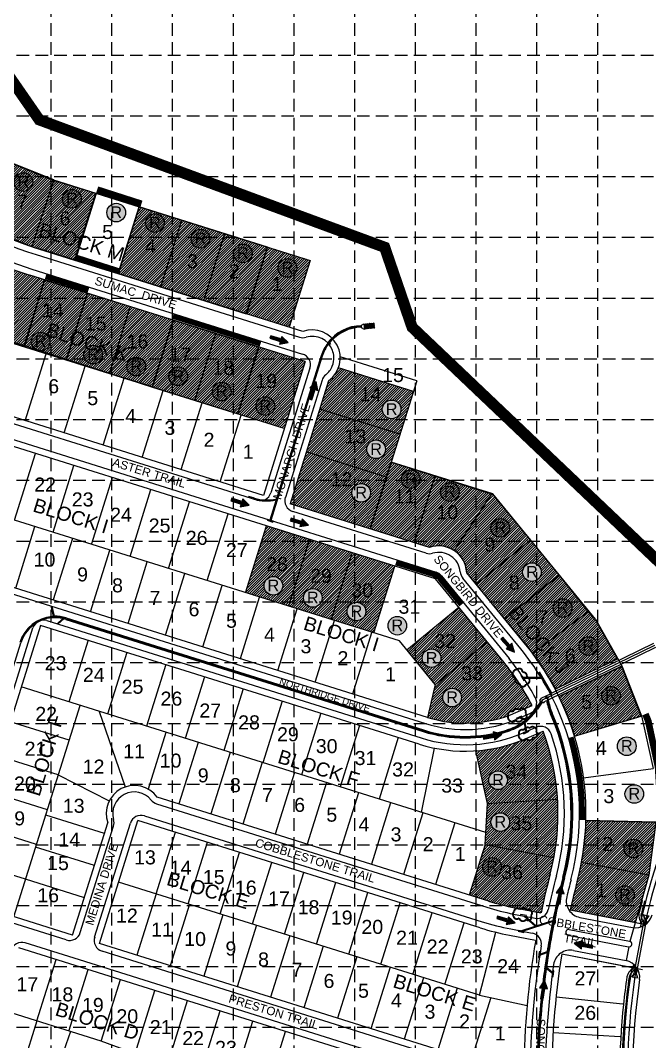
# Model space of a CAD drawing. Header units: feet. Extents: x 5163 to 12107, y -224 to 4120.
# Drawn here: x 9773 to 10895, y 1381 to 3202 of the extents above; entities that cross this region are included whole.
import ezdxf
from ezdxf.enums import TextEntityAlignment as Align

# ---------------------------------------------------------------- set-up
doc = ezdxf.new("R2010")
doc.units = ezdxf.units.FT
for name, pattern in [('2003004C-A$0$CENTER', [2, 1.25, -0.25, 0.25, -0.25]), ('ACAD_ISO02W100', [15, 12, -3]), ('HIDDEN', [0.375, 0.25, -0.125])]:
    doc.linetypes.add(name, pattern=pattern)
for name, color, linetype in [('04017_03 CA$0$3A-SD_INLETS', 1, 'Continuous'), ('2003004C-A$0$2-LOT', 15, 'Continuous'), ('2003004C-A$0$2-LOTNO', 15, 'Continuous'), ('2003004C-A$0$2-PVMT', 15, 'Continuous'), ('2003004C-A$0$2-ROW', 15, 'Continuous'), ('2003004C-A$0$2-SD', 15, 'Continuous'), ('2003004C-A$0$2-ST_NM', 15, 'Continuous'), ('2003004C-A$0$DITCH-CL', 15, '2003004C-A$0$CENTER'), ('2003004C-A$0$DITCH-TOP', 15, '2003004C-A$0$CENTER'), ('2003004C-A$0$INFRA_FUTURE_PVMT_WINDMILL', 15, 'Continuous'), ('2003004C-A$0$INFRA_FUTURE_SIDEWALK', 15, 'Continuous'), ('ARROWS', 7, 'Continuous'), ('BASE', 7, 'Continuous'), ('CREEK', 5, 'Continuous'), ('EROSION BLANKET', 84, 'Continuous'), ('grid', 254, 'Continuous'), ('ROCK DAM', 1, 'Continuous'), ('ryland lots', 7, 'Continuous'), ('SILT', 200, 'Continuous'), ('SODDED LOTS', 2, 'Continuous')]:
    doc.layers.add(name, color=color, linetype=linetype)
doc.styles.add('ryland', font='ARIAL.TTF', dxfattribs={"height": 25})
doc.styles.get("Standard").update_dxf_attribs({"font": 'ARIAL.TTF'})

# ---------------------------------------------------------------- blocks, each defined once
blk = doc.blocks.new('RYLAND')
h = blk.add_hatch(color=81)
h.paths.add_polyline_path([(1.16, -1.05, 1), (-1.41, -1.05, 1)])
h.paths.add_polyline_path([(-1.35, -2.23), (1.1, -2.23), (1.1, 0.21), (-1.35, 0.21)], flags=25)
at = {"color": 5}
blk.add_circle((-0.12, -1.05), 1.29, dxfattribs=at)
at = {"layer": 'BASE', "color": 5, "style": 'ryland'}
blk.add_text('R', height=1.62, dxfattribs=at).set_placement((-0.12, -1.82), align=Align.CENTER)
blk = doc.blocks.new('arrow')
blk.add_lwpolyline([(-67, -25.4), (-59.3, -25.4), (-59.6, -56.1), (-51.9, -56.2), (-51.6, -25.5), (-44, -25.5), (-55.3, -2.4), (-67, -25.4)], close=True)
at = {"color": 254}
for points in [[(-44, -25.5), (-67, -25.4), (-55.3, -2.4), (-67, -25.4)], [(-59.6, -56.1), (-51.9, -56.2), (-59.3, -25.4), (-51.6, -25.5)]]:
    blk.add_solid(points, dxfattribs=at)
blk = doc.blocks.new('A$C70B151BA')
at = {"linetype": 'ACAD_ISO02W100'}
h = blk.add_hatch(dxfattribs=at)
h.set_pattern_fill('HONEY', color=240, scale=25, style=0)
h.set_pattern_definition([(0, (-731.7463, -514.287), (4.6875, 2.706329), [3.125, -6.25]), (120, (-731.7463, -514.287), (-4.6875, 2.7063294), [3.125, -6.25]), (60, (-731.7463, -514.287), (1e-08, 5.412659), [-6.25, 3.125])])
h.paths.add_polyline_path([(0.6, 0.6), (50.6, 0.6), (50.6, 25.6), (0.6, 25.6)])
at = {"color": 240, "linetype": 'Continuous', "const_width": 1.25}
blk.add_lwpolyline([(0.6, 0.6), (50.6, 0.6), (50.6, 25.6), (0.6, 25.6)], close=True, dxfattribs=at)
blk = doc.blocks.new('A$C2EAC1EE0')
at = {"color": 5, "const_width": 6.67}
blk.add_lwpolyline([(25.6, 42.9, 0.520567), (25.6, 42.9, 0.765195), (6.9, 33.5, 0.417879), (6.8, 16.6, 0.6649), (28.1, 13.3, 0.744833), (52.2, 11.3, 0.975642), (67.2, 26.8, 0.520567), (63.5, 45.5, 0.520567), (49.8, 44.2, 0.540264), (25.6, 42.9)], format="xyb", close=True, dxfattribs=at)
blk = doc.blocks.new('A$C46AB58F9')
at = {"layer": 'ryland lots', "color": 7, "xscale": 12.89581535786783, "yscale": 12.89581535787056, "zscale": 12.89581535787147}
blk.add_blockref('RYLAND', (18.2, 30.1), dxfattribs=at)

msp = doc.modelspace()

# ---------------------------------------------------------------- hatches: boundary and pattern name
at = {"layer": 'SODDED LOTS', "linetype": 'Continuous'}
h = msp.add_hatch(dxfattribs=at)
h.set_pattern_fill('ANSI31', color=256, style=0)
h.paths.add_polyline_path([(10175.4, 2678.6), (10213.3, 2797.5), (9984.5, 2869.2), (9947.7, 2750.7), (9869.7, 2775.2), (9907.1, 2892.8), (9830, 2916.6), (9760.5, 2945.3), (9707.7, 2833.2), (9763.6, 2810.1), (9795.2, 2797.5), (9867.2, 2774.9), (9955.7, 2747.2)])
at = {"layer": 'SODDED LOTS', "linetype": 'Continuous', "ltscale": 20}
h = msp.add_hatch(dxfattribs=at)
h.set_pattern_fill('ANSI31', color=256, style=0)
h.paths.add_polyline_path([(10175.9, 2678.4), (10252.2, 2654.5), (10289.6, 2773.8), (10213.3, 2797.7)])
h.paths.add_polyline_path([(10197.7, 2619.2), (10160.3, 2499.9), (10243.3, 2473.9), (10280.7, 2593.2)])
h.paths.add_polyline_path([(9968.6, 2691), (9892.3, 2714.9), (9854.9, 2595.7), (9931.3, 2571.7)])
h.paths.add_polyline_path([(9931.3, 2571.7), (10007.6, 2547.8), (10045, 2667.1), (9968.6, 2691)])
h.paths.add_polyline_path([(9816, 2738.9), (9789.3, 2747.3, -0.016243), (9741.7, 2763.9), (9696.7, 2647.3), (9751.9, 2628), (9778.6, 2619.6)])
h.paths.add_polyline_path([(9671, 2795.3, -0.026932), (9598.7, 2837), (9581.8, 2812.7, 0.058584), (9539.7, 2734.1), (9615.1, 2685)])
h.paths.add_polyline_path([(10214.6, 2712.9), (10246.6, 2712.9), (10246.6, 2750.6), (10214.6, 2750.6)], flags=24)
h.paths.add_polyline_path([(10185.1, 2539.5), (10236.7, 2539.5), (10236.7, 2577.8), (10185.1, 2577.8)], flags=24)
h.paths.add_polyline_path([(9808.1, 2635.1), (9964.6, 2584.7), (9976.5, 2621.6), (9820, 2672)], flags=9)
h.paths.add_polyline_path([(9881, 2641.8), (9932.7, 2641.8), (9932.7, 2680.1), (9881, 2680.1)], flags=24)
h.paths.add_polyline_path([(9955.6, 2609.7), (10007.2, 2609.7), (10007.2, 2647.9), (9955.6, 2647.9)], flags=24)
h.paths.add_polyline_path([(9728.2, 2689.1), (9779.8, 2689.1), (9779.8, 2727.4), (9728.2, 2727.4)], flags=24)
h.paths.add_polyline_path([(9575.8, 2757.6), (9627.2, 2757.6), (9627.2, 2795.3), (9575.8, 2795.3)], flags=24)
at = {"layer": 'SODDED LOTS', "linetype": 'Continuous'}
h = msp.add_hatch(dxfattribs=at)
h.set_pattern_fill('ANSI31', color=256, style=0)
h.paths.add_polyline_path([(10008, 2547.9), (10160.3, 2500.2), (10197.5, 2618.9), (10045, 2666.9), (10007.9, 2548.1), (9854.4, 2596), (9892.4, 2715.5), (9815.2, 2738.4), (9779.6, 2619.8), (9697, 2647.7), (9741.2, 2763.2), (9670.5, 2795.4), (9616.3, 2686.1), (9622.5, 2681.5), (9696.5, 2648.6)])
at = {"layer": 'SODDED LOTS', "linetype": 'Continuous', "ltscale": 20}
h = msp.add_hatch(dxfattribs=at)
h.set_pattern_fill('ANSI31', color=256, style=0)
h.paths.add_polyline_path([(10473.6, 2540), (10339.9, 2581.9, -0.14691), (10322.4, 2559.1), (10306.5, 2508.6), (10449.7, 2463.7)])
h.paths.add_polyline_path([(10451.3, 2508.1, -1), (10418.1, 2508.1, -1)], flags=16)
h.paths.add_polyline_path([(10306.5, 2508.6), (10282.6, 2432.2), (10425.7, 2387.4), (10449.7, 2463.7)])
h.paths.add_polyline_path([(10423.6, 2436.9, -1), (10390.5, 2436.9, -1)], flags=16)
h.paths.add_polyline_path([(10425.7, 2387.4), (10282.6, 2432.2), (10253.6, 2339.7), (10396.7, 2294.8)])
h.paths.add_polyline_path([(10397, 2359.3, -1), (10363.9, 2359.3, -1)], flags=16)
h.paths.add_polyline_path([(10418.9, 2492.8), (10450.5, 2492.8), (10450.5, 2524.3), (10418.9, 2524.3)], flags=24)
h.paths.add_polyline_path([(10371.4, 2516.2), (10422.8, 2516.2), (10422.8, 2553.8), (10371.4, 2553.8)], flags=24)
h.paths.add_polyline_path([(10391.2, 2421.6), (10422.9, 2421.6), (10422.9, 2453.1), (10391.2, 2453.1)], flags=24)
h.paths.add_polyline_path([(10344.2, 2440.5), (10395.9, 2440.5), (10395.9, 2478.9), (10344.2, 2478.9)], flags=24)
h.paths.add_polyline_path([(10364.7, 2344.1), (10396.3, 2344.1), (10396.3, 2375.5), (10364.7, 2375.5)], flags=24)
h.paths.add_polyline_path([(10319.7, 2364.6), (10371.1, 2364.6), (10371.1, 2402.2), (10319.7, 2402.2)], flags=24)
at = {"layer": 'SODDED LOTS', "linetype": 'Continuous'}
h = msp.add_hatch(dxfattribs=at)
h.set_pattern_fill('ANSI31', color=256, style=0)
edge = h.paths.add_edge_path()
edge.add_line((10586, 2195.8), (10569, 2216.7))
edge.add_line((10569, 2216.7), (10566.6, 2229.9))
edge.add_arc((10518.9, 2214.7), 50.1, 17.7559, 109.4432)
edge.add_line((10502.2, 2261.9), (10396.7, 2294.9))
edge.add_line((10396.7, 2294.9), (10434.2, 2414))
edge.add_line((10434.2, 2414), (10614.9, 2357.1))
edge.add_line((10614.9, 2357.1), (10682.6, 2275))
edge.add_line((10682.6, 2275), (10586, 2195.8))
at = {"layer": 'SODDED LOTS', "linetype": 'Continuous', "ltscale": 20}
h = msp.add_hatch(dxfattribs=at)
h.set_pattern_fill('ANSI31', color=256, style=0)
h.paths.add_polyline_path([(10288, 2276.5), (10211.6, 2300.4), (10174.2, 2181.2), (10250.6, 2157.2)])
h.paths.add_polyline_path([(10240.4, 2193.5, -1), (10207.2, 2193.5, -1)], flags=16)
h.paths.add_polyline_path([(10364.3, 2252.6), (10288, 2276.5), (10250.6, 2157.2), (10326.9, 2133.3)])
h.paths.add_polyline_path([(10310.7, 2172, -1), (10277.5, 2172, -1)], flags=16)
h.paths.add_polyline_path([(10440.6, 2228.6), (10364.3, 2252.6), (10326.9, 2133.3), (10403.3, 2109.4)])
h.paths.add_polyline_path([(10388.5, 2147.7, -1), (10355.3, 2147.7, -1)], flags=16)
h.paths.add_polyline_path([(10605.4, 2093.3), (10554.7, 2155.2), (10461.8, 2079.2), (10512.5, 2017.3)])
h.paths.add_polyline_path([(10522.7, 2064.5, -1), (10489.5, 2064.5, -1)], flags=16)
h.paths.add_polyline_path([(10635.3, 2056.8), (10605.4, 2093.3), (10512.5, 2017.3), (10498.7, 1958.9, 0.16485), (10643.1, 1962.2, -0.753281), (10651.2, 1968.8, -0.540264), (10662.8, 1972.2, -0.520567), (10669.4, 1974.4, -0.068059), (10670.9, 1973.9), (10685.3, 1980.2, 0.023259), (10665.8, 2014.5, -0.194634), (10663.6, 2017.9, 0.000897), (10662.8, 2019.2, -0.641796), (10656.4, 2028.7, 0.000553), (10655.9, 2029.5, -0.467213), (10650.7, 2036.8, 0.014808)])
h.paths.add_polyline_path([(10559.2, 1994.2, -1), (10526, 1994.2, -1)], flags=16)
h.paths.add_polyline_path([(10208, 2178.3), (10239.6, 2178.3), (10239.6, 2209.8), (10208, 2209.8)], flags=24)
h.paths.add_polyline_path([(10204.6, 2212.8), (10256.2, 2212.8), (10256.2, 2251.1), (10204.6, 2251.1)], flags=24)
h.paths.add_polyline_path([(10278.3, 2156.8), (10309.9, 2156.8), (10309.9, 2188.2), (10278.3, 2188.2)], flags=24)
h.paths.add_polyline_path([(10282.9, 2192.1), (10334.5, 2192.1), (10334.5, 2230.4), (10282.9, 2230.4)], flags=24)
h.paths.add_polyline_path([(10356.1, 2132.5), (10387.7, 2132.5), (10387.7, 2163.9), (10356.1, 2163.9)], flags=24)
h.paths.add_polyline_path([(10356.7, 2166), (10408.3, 2166), (10408.3, 2204.3), (10356.7, 2204.3)], flags=24)
h.paths.add_polyline_path([(10490.3, 2049.3), (10521.9, 2049.3), (10521.9, 2080.7), (10490.3, 2080.7)], flags=24)
h.paths.add_polyline_path([(10504.6, 2075.5), (10556.3, 2075.5), (10556.3, 2113.8), (10504.6, 2113.8)], flags=24)
h.paths.add_polyline_path([(10526.8, 1979), (10558.4, 1979), (10558.4, 2010.4), (10526.8, 2010.4)], flags=24)
h.paths.add_polyline_path([(10552.4, 2018.2), (10604, 2018.2), (10604, 2056.5), (10552.4, 2056.5)], flags=24)
h = msp.add_hatch(dxfattribs=at)
h.set_pattern_fill('ANSI31', color=256, style=0)
h.paths.add_polyline_path([(10733.4, 2213.2), (10682.7, 2275.1), (10586, 2195.8), (10636.7, 2134)])
h.paths.add_polyline_path([(10668.4, 2217.8, -1), (10701.6, 2217.8, -1)], flags=16)
h.paths.add_polyline_path([(10669.2, 2202.6), (10700.8, 2202.6), (10700.8, 2234.1), (10669.2, 2234.1)], flags=24)
h.paths.add_polyline_path([(10631.7, 2146), (10733.1, 2024.1), (10762.9, 2048.9), (10661.6, 2170.8)], flags=9)
h.paths.add_polyline_path([(10637.4, 2179.7), (10669.6, 2179.7), (10669.6, 2218), (10637.4, 2218)], flags=24)
at = {"layer": 'SODDED LOTS', "linetype": 'Continuous'}
h = msp.add_hatch(dxfattribs=at)
h.set_pattern_fill('ANSI31', color=256, style=0)
h.paths.add_polyline_path([(10636.9, 2133.7), (10673.5, 2089.4), (10687.1, 2071.3), (10698.3, 2056.1), (10724.1, 2015), (10726.6, 2009.6), (10837.6, 2063), (10798.9, 2132.3), (10786, 2147), (10734, 2212.2)])
h = msp.add_hatch(dxfattribs=at)
h.set_pattern_fill('ANSI31', color=256, style=0)
edge = h.paths.add_edge_path()
edge.add_line((10760.8, 1925.6), (10880, 1961.2))
edge.add_line((10880, 1961.2), (10845.7, 2049.8))
edge.add_line((10845.7, 2049.8), (10732.9, 1995.4))
edge.add_line((10732.9, 1995.4), (10744.1, 1973.1))
edge.add_line((10744.1, 1973.1), (10758.5, 1934.2))
edge.add_line((10758.5, 1934.2), (10761.2, 1925.7))
at = {"layer": 'SODDED LOTS', "linetype": 'Continuous', "ltscale": 20}
h = msp.add_hatch(dxfattribs=at)
h.set_pattern_fill('ANSI31', color=256, style=0)
h.paths.add_polyline_path([(10705.3, 1934.4), (10694.8, 1929.7, -0.669859), (10686.9, 1923.6, -0.705268), (10675.3, 1921.2, -0.000665), (10674.6, 1921, -0.364754), (10667.7, 1918.1, -0.077614), (10584.9, 1899.3), (10606, 1805.6), (10730.7, 1813.2, 0.073198)])
h.paths.add_polyline_path([(10641.2, 1846.9, -1), (10608, 1846.9, -1)], flags=16)
h.paths.add_polyline_path([(10730.7, 1813.2), (10606, 1805.6), (10601.4, 1732.1), (10724.2, 1709, 0.061641)])
h.paths.add_polyline_path([(10612, 1772.2, -1), (10645.2, 1772.2, -1)], flags=16)
h.paths.add_polyline_path([(10608.8, 1831.7), (10640.4, 1831.7), (10640.4, 1863.1), (10608.8, 1863.1)], flags=24)
h.paths.add_polyline_path([(10631.6, 1842.6), (10683.2, 1842.6), (10683.2, 1880.9), (10631.6, 1880.9)], flags=24)
h.paths.add_polyline_path([(10612.8, 1757), (10644.4, 1757), (10644.4, 1788.4), (10612.8, 1788.4)], flags=24)
h.paths.add_polyline_path([(10640.2, 1750.9), (10691.9, 1750.9), (10691.9, 1789.2), (10640.2, 1789.2)], flags=24)
at = {"layer": 'SODDED LOTS', "linetype": 'Continuous'}
h = msp.add_hatch(dxfattribs=at)
h.set_pattern_fill('ANSI31', color=256, style=0)
h.paths.add_polyline_path([(10893.7, 1677.8), (10773.5, 1699.9), (10776.1, 1713.3), (10781.1, 1759.9), (10781.1, 1775), (10906, 1772.2)])
at = {"layer": 'SODDED LOTS', "linetype": 'Continuous', "ltscale": 20}
h = msp.add_hatch(dxfattribs=at)
h.set_pattern_fill('ANSI31', color=256, style=0)
h.paths.add_polyline_path([(10601.3, 1732), (10724.2, 1709), (10701.2, 1610.3), (10677.9, 1615), (10632.5, 1624), (10573.4, 1642.4), (10601.1, 1731.2)])
h = msp.add_hatch(dxfattribs=at)
h.set_pattern_fill('ANSI31', color=256, style=0)
h.paths.add_polyline_path([(10773.2, 1700.2), (10893.9, 1677.6), (10869.3, 1593.4), (10753.5, 1615.8), (10770.3, 1684.3), (10773.4, 1700)])

# ---------------------------------------------------------------- linework, layer by layer
at = {"layer": '04017_03 CA$0$3A-SD_INLETS', "color": 5}
for points in [[(10180, 2353), (10179.4, 2351.3), (10189.4, 2348.1), (10190, 2349.8)], [(10213.3, 2312), (10212.8, 2310.3), (10222.8, 2307.1), (10223.3, 2308.8)], [(10666.6, 2034.3), (10665.1, 2033.3), (10670.8, 2024.5), (10672.3, 2025.5)], [(10656.7, 1957), (10657.4, 1955.4), (10667, 1959.7), (10666.3, 1961.3)], [(10669.7, 1931.3), (10670.4, 1929.7), (10680, 1934), (10679.3, 1935.6)], [(10664.7, 1607.3), (10664.4, 1605.6), (10674.8, 1603.9), (10675.1, 1605.6)], [(10661, 1579.1), (10660.7, 1577.4), (10670.9, 1575.2), (10671.3, 1576.9)], [(10699.8, 1540.7), (10698, 1540.9), (10696.8, 1530.5), (10698.6, 1530.3)], [(10724.2, 1507.1), (10722.4, 1507.3), (10721.2, 1496.9), (10722.9, 1496.7)]]:
    msp.add_lwpolyline(points, close=True, dxfattribs=at)
at = {"layer": '2003004C-A$0$2-LOT', "color": 7, "linetype": 'Continuous'}
for p, q in [((9832, 2917.3), (9760.9, 2946.1)), ((9832, 2917.3), (9792.7, 2798.7)), ((9831.6, 2917.4), (9984.3, 2869.5)), ((9870.6, 2774.2), (9908, 2893.4)), ((9946.9, 2750.2), (9984.3, 2869.5)), ((9984.3, 2869.5), (10289.6, 2773.8)), ((10023.2, 2726.3), (10060.6, 2845.6)), ((10099.6, 2702.4), (10137, 2821.6)), ((10213.3, 2797.7), (10175.9, 2678.4)), ((10289.6, 2773.8), (10252.2, 2654.5)), ((9778.6, 2619.6), (9816, 2738.9)), ((9854.9, 2595.7), (9892.3, 2714.9)), ((9931.3, 2571.7), (9968.6, 2691)), ((10007.6, 2547.8), (10045, 2667.1)), ((10083.9, 2523.9), (10121.3, 2643.1)), ((10243.3, 2473.9), (9751.9, 2628)), ((9780.8, 2487.9), (9818.2, 2607.2)), ((10197.7, 2619.2), (10160.3, 2499.9)), ((10479.6, 2559.1), (10343.2, 2601.9)), ((9850.4, 2466.1), (9887.8, 2585.3)), ((10473.6, 2540), (10339.9, 2581.9)), ((9920.1, 2444.2), (9957.5, 2563.5)), ((10479.6, 2559.1), (10396.7, 2294.8)), ((9989.8, 2422.4), (10027.2, 2541.7)), ((10059.4, 2400.6), (10096.8, 2519.8)), ((10129.1, 2378.7), (10166.5, 2498)), ((10449.7, 2463.7), (10306.5, 2508.6)), ((9762, 2310.4), (9799.4, 2429.7)), ((10425.7, 2387.4), (10282.6, 2432.2)), ((9830.7, 2288.9), (9868.1, 2408.1)), ((10615.3, 2357.3), (10434.1, 2414.1)), ((9899.4, 2267.3), (9936.8, 2386.6)), ((10512.1, 2389.6), (10474.7, 2270.4)), ((9968.1, 2245.8), (10005.5, 2365.1)), ((10613.3, 2357.9), (10546.4, 2256.3)), ((10798.2, 2134), (10615.3, 2357.3)), ((10448.8, 2095.1), (9664.6, 2340.9)), ((10036.8, 2224.2), (10074.2, 2343.5)), ((10105.5, 2202.7), (10142.9, 2322)), ((9764.1, 2189.2), (9798.5, 2299)), ((10174.2, 2181.2), (10211.6, 2300.4)), ((9865.3, 2278), (9830.9, 2168.3)), ((10288, 2276.5), (10250.6, 2157.2)), ((10682.7, 2275.1), (10586, 2195.8)), ((9897.7, 2147.3), (9932.1, 2257.1)), ((10364.3, 2252.6), (10326.9, 2133.3)), ((9964.5, 2126.4), (9998.9, 2236.1)), ((10403.3, 2109.4), (10440.6, 2228.6)), ((10031.3, 2105.5), (10065.7, 2215.2)), ((10733.4, 2213.2), (10636.7, 2134)), ((10098.1, 2084.5), (10132.5, 2194.2)), ((10164.9, 2063.6), (10199.3, 2173.3)), ((10231.7, 2042.6), (10266.1, 2152.4)), ((10461.8, 2079.2), (10554.7, 2155.2)), ((10298.5, 2021.7), (10332.9, 2131.4)), ((10786.8, 2148), (10686.4, 2072.6)), ((10798.2, 2134), (10845.7, 2050.7)), ((9893.3, 2096.3), (9858.9, 1986.6)), ((10365.3, 2000.8), (10399.7, 2110.5)), ((10512.5, 2017.3), (10448.8, 2095.1)), ((10512.5, 2017.3), (10605.4, 2093.3)), ((9962.5, 2074.6), (9928.1, 1964.9)), ((10726.6, 2009.2), (10838.2, 2063.8)), ((10031.7, 2052.9), (9997.3, 1943.2)), ((10733.3, 1995.9), (10845.7, 2050.7)), ((10845.7, 2050.7), (10880.7, 1961.6)), ((10100.8, 2031.3), (10066.4, 1921.5)), ((10602.7, 1753.4), (9774, 2013.2)), ((10170, 2009.6), (10135.6, 1899.8)), ((10512.5, 2017.3), (10498.7, 1958.9)), ((10239.2, 1987.9), (10204.8, 1878.1)), ((9760.8, 1603.4), (9878.9, 1980.3)), ((9913, 1969.6), (9959.4, 1834.8)), ((9859.5, 1918.3), (9754.5, 1951.2)), ((10308.4, 1966.2), (10274, 1856.5)), ((10761.1, 1925.3), (10880.7, 1961.6)), ((10880.7, 1961.6), (10901.1, 1868)), ((10032.2, 1932.2), (10000.5, 1831)), ((10377.6, 1944.5), (10343.2, 1834.8)), ((10089.5, 1914.3), (10055.1, 1804.6)), ((10446.7, 1922.8), (10412.3, 1813.1)), ((10146.7, 1896.3), (10112.3, 1786.6)), ((10488.1, 1789.3), (10511.4, 1904.1)), ((10606, 1805.6), (10584.9, 1899.3)), ((9840, 1856.3), (9735.1, 1889.2)), ((10204, 1878.4), (10169.6, 1768.7)), ((10261.3, 1860.4), (10226.9, 1750.7)), ((10777.2, 1851.3), (10901.1, 1868)), ((9840.1, 1856.3), (9931.1, 1810.1)), ((10318.5, 1842.5), (10284.1, 1732.8)), ((9820.6, 1794.2), (9715.6, 1827.1)), ((10375.8, 1824.5), (10341.4, 1714.8)), ((10433, 1806.6), (10398.6, 1696.9)), ((10601.4, 1732.1), (10606, 1805.6)), ((10606, 1805.6), (10730.7, 1813.2)), ((9922.6, 1751.8), (9817.6, 1784.7)), ((10490.3, 1788.6), (10455.9, 1678.9)), ((10781.5, 1787.4), (10781.5, 1787.4)), ((10547.5, 1770.7), (10513.1, 1661)), ((10781.4, 1775.6), (10906.3, 1772.4)), ((10906.3, 1772.4), (10893.7, 1677.7)), ((9801.2, 1732.2), (9696.2, 1765.1)), ((10014.6, 1644.3), (10049, 1754.1)), ((10071.9, 1626.4), (10106.3, 1736.1)), ((10601.4, 1732.1), (10573.2, 1642.1)), ((10601.4, 1732.1), (10724.2, 1709)), ((9904.6, 1694.5), (9799.7, 1727.4)), ((10129.1, 1608.4), (10163.5, 1718.2)), ((9781.7, 1670.2), (9676.7, 1703.1)), ((10186.4, 1590.5), (10220.8, 1700.2)), ((10893.7, 1677.7), (10773.4, 1700.2)), ((10243.6, 1572.5), (10278, 1682.3)), ((9886.7, 1637.3), (9781.7, 1670.2)), ((10591.4, 1463.5), (9947.8, 1665.3)), ((10300.9, 1554.6), (10335.3, 1664.3)), ((10014.6, 1644.3), (9980.2, 1534.6)), ((10358.2, 1536.6), (10392.6, 1646.4)), ((10074.3, 1625.6), (10039.9, 1515.9)), ((10415.4, 1518.7), (10449.8, 1628.4)), ((10133.9, 1606.9), (10099.5, 1497.2)), ((10472.7, 1500.7), (10507.1, 1610.5)), ((10193.5, 1588.2), (10159.1, 1478.5)), ((10529.9, 1482.8), (10564.3, 1592.5)), ((10253.2, 1569.5), (10218.8, 1459.8)), ((10591.5, 1463.5), (10620.6, 1575.8)), ((10312.8, 1550.8), (10278.4, 1441.1)), ((10372.5, 1532.1), (10338.1, 1422.4)), ((9801.9, 1417.6), (9836.3, 1527.3)), ((10432.1, 1513.4), (10397.7, 1403.7)), ((9859.2, 1399.6), (9893.6, 1509.4)), ((10491.7, 1494.7), (10457.3, 1385)), ((9916.4, 1381.7), (9950.8, 1491.4)), ((10551.4, 1476.1), (10517, 1366.3)), ((9977.3, 1359.4), (10012.6, 1472.1)), ((10611.6, 1459.2), (10576.6, 1347.6)), ((10591.5, 1463.5), (10676.3, 1445.4)), ((10847.4, 1447.5), (10728, 1460.1)), ((9916.4, 1381.7), (9734.9, 1438.6)), ((10034.6, 1338.5), (10070.8, 1453.8)), ((10091.9, 1317.5), (10129, 1435.6)), ((9801.9, 1417.6), (9767, 1306.8)), ((10149.3, 1296.6), (10187.2, 1417.3)), ((9861.8, 1398.8), (9823.1, 1287.7)), ((10206.8, 1275.6), (10245.5, 1399)), ((10842.6, 1389.1), (10722.8, 1396.2)), ((10348, 1224), (9916.4, 1381.7))]:
    msp.add_line(p, q, dxfattribs=at)
at = {"layer": '2003004C-A$0$2-PVMT', "color": 7, "linetype": 'Continuous'}
for p, q in [((9800.8, 2784), (10270.5, 2636.7)), ((9792.7, 2758.2), (10276, 2606.7)), ((10289.1, 2581.6), (10219.4, 2359.3)), ((10310.6, 2560), (10245.2, 2351.2)), ((10194.3, 2346.2), (9711, 2497.7)), ((9703, 2472), (10218.2, 2310.4)), ((10496.3, 2251.6), (10258.3, 2326.2)), ((10218.2, 2310.4), (10514.1, 2217.7)), ((9629, 2219.5), (9796, 2167.2)), ((10523.6, 2211.2), (10644.2, 2064.1)), ((10665.1, 2081.2), (10561.7, 2207.3)), ((9796, 2167.2), (10495.3, 1947.9)), ((9819.9, 2131.4), (10487.2, 1922.2)), ((9721.1, 1883.1), (9794.9, 2118.3)), ((10660.7, 1956.9), (10681.6, 1966)), ((10671.5, 1932.1), (10692.4, 1941.2)), ((10015.4, 1804.9), (10604.5, 1620.3)), ((9905, 1567.1), (9968.7, 1770.3)), ((9993.8, 1783.4), (10596.4, 1594.5)), ((9879.2, 1575.2), (9938.7, 1764.8)), ((10652.4, 1608.2), (10690.9, 1600.8)), ((9854.2, 1562.1), (9757.3, 1592.4)), ((10770.5, 1602.2), (10864.4, 1584.1)), ((10770.5, 1602.2), (10864.4, 1584.1)), ((10647.2, 1581.7), (10685.7, 1574.3)), ((10749.3, 1570.6), (10857.3, 1549.8)), ((10749.3, 1570.6), (10857.3, 1549.8)), ((10751.2, 1580.5), (10859.2, 1559.6)), ((10751.2, 1580.5), (10859.2, 1559.6)), ((9878.1, 1526.3), (9781.1, 1556.7)), ((10598, 1328.9), (9918.1, 1542)), ((10759.1, 1543.3), (10853, 1525.2)), ((10759.1, 1543.3), (10853, 1525.2)), ((10590, 1303.1), (9878.1, 1526.3))]:
    msp.add_line(p, q, dxfattribs=at)
for centre, radius, start, end in [((10021.1, 3486.8), 736.5, 232.263, 252.5934), ((10021.1, 3486.8), 763.5, 237.5759, 252.5934), ((10276.5, 2655.8), 20, 252.5934, 286.5911), ((10293.2, 2599.7), 38.5, 21.6298, 106.5911), ((10270, 2587.6), 20, 342.5934, 72.5934), ((10293.2, 2599.7), 38.5, 2.4703, 21.6298), ((10293.2, 2599.7), 38.5, 338.1243, 2.4703), ((10329.7, 2554), 20, 128.5957, 162.5934), ((10293.2, 2599.7), 38.5, 308.5957, 338.1243), ((10200.3, 2365.3), 20, 252.5934, 342.5934), ((10264.2, 2345.3), 20, 162.5934, 252.5934), ((10502.2, 2270.6), 20, 252.5934, 286.5911), ((10518.9, 2214.6), 38.5, 5.3261, 106.5911), ((10508.1, 2198.6), 20, 39.3239, 72.5934), ((10577.2, 2220), 20, 185.3261, 219.3239), ((9813.9, 2112.3), 20, 72.5934, 162.5934), ((10306.5, 1787.4), 463.5, 23.596, 39.3239), ((10306.5, 1787.4), 436.5, 28.2094, 39.3239), ((10673.6, 1984.3), 20, 293.596, 28.2094), ((10306.5, 1787.4), 463.5, 345.2489, 23.596), ((10566, 2173.6), 236.5, 252.5934, 293.596), ((10566, 2173.6), 263.5, 252.5934, 293.596), ((10700.4, 1922.9), 20, 18.9825, 113.596), ((10306.5, 1787.4), 436.5, 345.2489, 18.9825), ((9975.7, 1787.5), 38.5, 38.5957, 196.5911), ((10021.4, 1824), 20, 218.5957, 252.5934), ((9919.6, 1770.8), 20, 342.5934, 16.5911), ((9987.8, 1764.3), 20, 72.5934, 162.5934), ((12100.4, 1315.1), 1418.5, 165.2489, 167.7474), ((12100.4, 1315.1), 1391.5, 165.2489, 166.556), ((10776.2, 1631.7), 30, 166.556, 259.0818), ((10735, 2036.8), 436.5, 252.5934, 259.0818), ((10694.7, 1620.4), 20, 259.0818, 347.7474), ((10735, 2036.8), 463.5, 252.5934, 259.0818), ((9860.2, 1581.1), 20, 252.5934, 342.5934), ((9924.1, 1561.1), 20, 162.5934, 252.5934), ((10682, 1554.6), 20, 350.4162, 79.0818), ((10750.3, 1575.6), 5, 79.0818, 259.0818), ((10750.3, 1575.6), 5, 79.0818, 259.0818), ((9775.1, 1537.6), 20, 72.5934, 162.4427), ((12100.4, 1315.1), 1418.5, 170.4162, 179.1166), ((10858.3, 1554.7), 5, 259.0818, 79.0818), ((10753.5, 1513.8), 30, 79.0818, 171.6076), ((12100.4, 1315.1), 1391.5, 171.6076, 180.4726)]:
    msp.add_arc(centre, radius, start, end, dxfattribs=at)
at = {"layer": '2003004C-A$0$2-ROW', "color": 7, "linetype": 'Continuous'}
for p, q in [((10276.5, 2646.9), (9804.2, 2795)), ((10280.7, 2593.2), (9789.3, 2747.3)), ((10280.7, 2593.2), (10205.9, 2354.6)), ((10322.4, 2559.1), (10253.6, 2339.7)), ((10205.9, 2354.6), (9714.5, 2508.7)), ((10513.1, 2205.9), (9699.5, 2461)), ((10502.3, 2261.7), (10253.6, 2339.7)), ((10498.7, 1958.9), (9632.5, 2230.5)), ((10635.3, 2056.8), (10513.1, 2205.9)), ((10674, 2088.4), (10568.9, 2216.7)), ((9808.4, 2122.9), (9655.8, 1636.3)), ((10483.8, 1911.2), (9808.4, 2122.9)), ((10656.1, 1967.4), (10685.3, 1980.2)), ((10676.1, 1921.6), (10705.3, 1934.4)), ((10607.9, 1631.3), (10016.3, 1816.7)), ((9865.7, 1570.5), (9928.6, 1770.9)), ((9913.4, 1555.5), (9982.2, 1775)), ((10592.9, 1583.5), (9982.2, 1775)), ((9865.7, 1570.5), (9655.8, 1636.3)), ((10654.5, 1619.5), (10701.2, 1610.5)), ((10753.5, 1615.7), (10871.4, 1592.9)), ((10753.5, 1615.7), (10888.2, 1589.7)), ((10645.1, 1570.4), (10691.7, 1561.4)), ((10586.5, 1292.1), (9769.6, 1548.2)), ((10601.5, 1339.8), (9913.4, 1555.5)), ((10738.4, 1537.1), (10856.2, 1514.4)), ((10738.4, 1537.1), (10882.5, 1509.3))]:
    msp.add_line(p, q, dxfattribs=at)
for centre, radius, start, end in [((10021.1, 3486.8), 725, 232.263, 252.5934), ((10021.1, 3486.8), 775, 236.9739, 252.5934), ((10293.2, 2599.7), 50, 305.7235, 109.4633), ((10518.9, 2214.6), 50, 2.454, 109.4633), ((10306.5, 1787.4), 475, 345.2489, 39.3239), ((10306.5, 1787.4), 425, 26.9682, 39.3239), ((10566, 2173.6), 225, 252.5934, 293.596), ((10306.5, 1787.4), 425, 345.2489, 20.2237), ((10566, 2173.6), 275, 252.5934, 293.596), ((9975.7, 1787.5), 50, 35.7235, 199.4633), ((12100.4, 1315.1), 1430, 165.2489, 168.0801), ((12100.4, 1315.1), 1380, 165.2489, 167.4208), ((10735, 2036.8), 425, 252.5934, 259.0818), ((10735, 2036.8), 475, 252.5934, 259.0818), ((12100.4, 1315.1), 1430, 170.0835, 179.4659), ((12100.4, 1315.1), 1380, 170.7428, 190.6426)]:
    msp.add_arc(centre, radius, start, end, dxfattribs=at)
at = {"layer": '2003004C-A$0$2-SD', "color": 5, "linetype": 'Continuous'}
for p, q in [((10380.9, 2658.3), (10385.3, 2660.8)), ((10385.3, 2660.8), (10386.1, 2650.5)), ((10381, 2653.3), (10380.9, 2658.3)), ((10386.1, 2650.5), (10381, 2653.3)), ((10322.6, 2624.9), (10320.4, 2626.5)), ((10324.4, 2622.9), (10323.3, 2625.8)), ((10325.2, 2623.2), (10323.4, 2628.1)), ((10326.1, 2623.5), (10324.6, 2627.4)), ((10309.1, 2603.5), (10229.1, 2348.6)), ((10310, 2603.2), (10230, 2347.9)), ((10311, 2602.9), (10230, 2344.7)), ((10228.2, 2345.3), (10217.4, 2310.7)), ((10230, 2347.9), (10218.2, 2310.4)), ((10229.9, 2344.7), (10219.1, 2310.2)), ((10228.5, 2346.6), (10228.1, 2345.3)), ((10228.1, 2345.3), (10230, 2344.7)), ((9826.9, 2157.5), (9831, 2139.1)), ((9827.7, 2157.2), (9832.1, 2137.8)), ((9828.6, 2157), (9832.5, 2139.2)), ((9829.2, 2136.2), (9829, 2139)), ((9837.9, 2125.7), (9848, 2135)), ((9838.7, 2125.5), (9850.1, 2135.9)), ((9839.6, 2125.2), (9849.8, 2134.6)), ((9853.6, 2133.5), (10490.8, 1933.7)), ((9854, 2134.8), (10491.3, 1935.1)), ((9854.4, 2136.1), (10491.7, 1936.4)), ((9639.6, 1664.7), (9773.5, 2092)), ((10704.2, 1990), (10904.4, 2087.7)), ((10714.2, 1990.4), (10906.1, 2084.1)), ((10719.7, 2002), (10902.6, 2091.3)), ((10697.1, 2039.3), (10720.8, 1998.1)), ((10697.9, 2039.9), (10719.7, 2002)), ((10668.8, 2030.9), (10700.8, 2030.8)), ((10669.4, 2029.9), (10702.6, 2029.8)), ((10670.1, 2028.9), (10702, 2028.8)), ((10696.3, 2038.8), (10700.8, 2030.8)), ((10702, 2028.8), (10717.9, 2001.1)), ((10700.8, 1987.7), (10692.6, 1975.4)), ((10704.2, 1990), (10693.8, 1974.6)), ((10703.3, 1986), (10695, 1973.7)), ((10701.4, 1993.1), (10698.8, 1989.1)), ((10698.8, 1989.1), (10705.4, 1984.6)), ((10701.4, 1993.1), (10717.9, 2001.1)), ((10706.9, 1986.8), (10705.4, 1984.6)), ((10706.9, 1986.8), (10711.2, 1989)), ((10662.8, 1957.8), (10673.7, 1954.6)), ((10663.9, 1958.3), (10676.2, 1954.7)), ((10665, 1958.7), (10675.1, 1955.8)), ((10670, 1947.9), (10668.2, 1950.4)), ((10671.1, 1948.8), (10674, 1933.2)), ((10671.5, 1950.9), (10674.7, 1933.5)), ((10672.5, 1949.8), (10675.4, 1933.8)), ((10670.6, 1604.7), (10690.9, 1586.5)), ((10672, 1604.4), (10692.3, 1586.2)), ((10673.5, 1604.1), (10692.5, 1587.1)), ((10884.6, 1606.9), (10884.1, 1606.7)), ((10885.7, 1601), (10884.1, 1606.7)), ((10884.6, 1606.9), (10893.8, 1605.2)), ((10886.2, 1601), (10884.6, 1606.9)), ((10890.2, 1600.3), (10893.8, 1605.2)), ((10890.6, 1600.1), (10894.2, 1604.8)), ((10893.8, 1605.2), (10894.2, 1604.8)), ((10665.4, 1578.2), (10690.9, 1586.5)), ((10666.9, 1577.9), (10723.9, 1596.6)), ((10668.4, 1577.6), (10721.9, 1595.1)), ((10692.5, 1587.1), (10722.3, 1596.8)), ((10724.9, 1593.3), (10721.7, 1593.9)), ((10867.4, 1502), (10886.1, 1600.2)), ((10871.4, 1501.3), (10890.1, 1599.5)), ((10885.7, 1601), (10885.6, 1600.3)), ((10885.6, 1600.3), (10890.5, 1599.4)), ((10885.7, 1601), (10890.6, 1600.1)), ((10886.2, 1601), (10886.2, 1600.9)), ((10890.2, 1600.3), (10890.2, 1600.2)), ((10890.6, 1600.1), (10890.5, 1599.4)), ((10699.1, 1535.1), (10712, 1539.9)), ((10699.2, 1535.9), (10713.7, 1541.4)), ((10699.3, 1536.8), (10712.2, 1541.7)), ((10721.7, 1503.3), (10709.4, 1513)), ((10721.8, 1504.2), (10710.9, 1512.7)), ((10710.4, 1509.8), (10707.5, 1510.2)), ((10721.6, 1502.4), (10710.6, 1511)), ((10866.9, 1501.5), (10863.2, 1496.7)), ((10863.6, 1496.4), (10863.2, 1496.7)), ((10867.3, 1501.3), (10863.6, 1496.4)), ((10863.6, 1496.4), (10872.9, 1494.6)), ((10866.9, 1501.5), (10867, 1502.1)), ((10866.9, 1501.5), (10871.8, 1500.5)), ((10867, 1502.1), (10871.9, 1501.2)), ((10867.3, 1501.3), (10867.3, 1501.4)), ((10871.3, 1500.5), (10871.3, 1500.6)), ((10871.3, 1500.5), (10872.9, 1494.6)), ((10871.8, 1500.5), (10871.9, 1501.2)), ((10871.8, 1500.5), (10873.4, 1494.8)), ((10872.9, 1494.6), (10873.4, 1494.8))]:
    msp.add_line(p, q, dxfattribs=at)
msp.add_circle((10712.1, 1993.9), 2, dxfattribs=at)
for centre, radius, start, end in [((10381.6, 2580.8), 76.4, 90.4619, 143.174), ((10381.6, 2580.8), 75, 90.4619, 140.8822), ((10381.6, 2580.8), 73.6, 90.4619, 140.7139), ((10381.6, 2580.8), 76, 143.174, 162.5934), ((10381.6, 2580.8), 75, 143.174, 162.5934), ((10381.6, 2580.8), 74, 143.174, 162.5934), ((10381.6, 2580.8), 75, 140.8822, 143.174), ((10381.6, 2580.8), 73.6, 142.2965, 143.174), ((10211.8, 2420.6), 75, 252.8485, 284.0008), ((10211.8, 2420.6), 74.1, 252.8485, 283.5093), ((10211.8, 2420.6), 75.9, 252.8485, 282.7212), ((9834.6, 2072.8), 66, 94.8483, 162.5934), ((9834.6, 2072.8), 65, 72.5934, 162.5934), ((9834.6, 2072.8), 64, 94.8483, 162.5934), ((9834.6, 2072.8), 66.4, 93.0783, 94.8483), ((9834.6, 2072.8), 63.6, 77.8319, 94.8483), ((9834.6, 2072.8), 66.4, 72.5934, 91.7628), ((9834.6, 2072.8), 63.6, 72.5934, 76.1944), ((10811.5, 2005.4), 101.6, 189.3401, 203.3515), ((10811.5, 2005.4), 100, 186.6485, 203.3515), ((10811.5, 2005.4), 98.4, 188.7718, 203.3515), ((10610.9, 2030.5), 100, 287.3888, 326.0278), ((10610.9, 2030.5), 101.5, 307.374, 326.0278), ((10610.9, 2030.5), 98.5, 310.7189, 326.0278), ((10610.9, 2030.5), 98.6, 287.3888, 305.6102), ((10610.9, 2030.5), 98.5, 305.6102, 309.6705), ((10610.9, 2030.5), 101.5, 305.6102, 306.4279), ((10306.5, 1787.4), 448.4, 345.2489, 23.3515), ((10306.5, 1787.4), 450, 345.2489, 23.3515), ((10306.5, 1787.4), 451.6, 345.2489, 23.3515), ((10566, 2173.6), 251.4, 252.5934, 287.3888), ((10566, 2173.6), 250, 252.5934, 287.3888), ((10566, 2173.6), 248.6, 252.5934, 287.3888), ((10610.9, 2030.5), 101.4, 287.3888, 305.6102), ((12100.4, 1315.1), 1405, 165.2489, 177.9819), ((12100.4, 1315.1), 1406.6, 165.2489, 168.4473), ((12100.4, 1315.1), 1403.4, 165.2489, 168.567), ((12100.4, 1315.1), 1406.5, 168.567, 169.0818), ((12100.4, 1315.1), 1406.6, 168.5176, 168.567), ((12100.4, 1315.1), 1403.5, 168.567, 169.0818), ((12100.4, 1315.1), 1403.5, 169.0818, 171.9051), ((12100.4, 1315.1), 1406.5, 169.0818, 170.7315), ((12100.4, 1315.1), 1406.5, 170.8021, 172.0275), ((12100.4, 1315.1), 1406.2, 172.0275, 177.9819), ((12100.4, 1315.1), 1403.7, 172.0275, 177.9819), ((12100.4, 1315.1), 1403.5, 171.9759, 172.0275)]:
    msp.add_arc(centre, radius, start, end, dxfattribs=at)
at = {"layer": '2003004C-A$0$DITCH-CL', "color": 7, "linetype": 'Continuous'}
for start, end in [(156.6085, 167.2451), (170.9185, 199.3924)]:
    msp.add_arc((12100.4, 1315.1), 1245, start, end, dxfattribs=at)
at = {"layer": '2003004C-A$0$DITCH-TOP', "color": 7, "linetype": 'Continuous'}
for start, end in [(155.7767, 167.2451), (170.9185, 199.3924)]:
    msp.add_arc((12100.4, 1315.1), 1253, start, end, dxfattribs=at)
at = {"layer": '2003004C-A$0$INFRA_FUTURE_PVMT_WINDMILL', "color": 7, "linetype": 'Continuous'}
for p, q in [((10893.7, 1677.7), (10859.6, 1559.5)), ((10857.8, 1549.7), (10853, 1525.2))]:
    msp.add_line(p, q, dxfattribs=at)
for centre, radius, start, end in [((10870.1, 1613.6), 30, 259.0818, 346.3653), ((10858.3, 1554.7), 5, 259.0818, 79.0818), ((10847.3, 1495.7), 30, 351.7983, 79.0818), ((12100.4, 1315.1), 1236, 171.7983, 201.4435)]:
    msp.add_arc(centre, radius, start, end, dxfattribs=at)
at = {"layer": '2003004C-A$0$INFRA_FUTURE_SIDEWALK', "color": 7, "linetype": 'Continuous'}
for p, q in [((10879, 1584.9), (10881, 1593.9)), ((10883.4, 1595.5), (10881, 1593.9)), ((10886, 1592.4), (10882.7, 1590.3)), ((10882.7, 1590.3), (10884.5, 1587.3)), ((10892.4, 1593.5), (10883.4, 1595.5)), ((10886, 1592.4), (10887.9, 1589.5)), ((10866.3, 1519), (10864.8, 1509.9)), ((10867.7, 1512.7), (10870.5, 1514.7)), ((10867.7, 1512.7), (10870, 1509.4)), ((10870, 1509.4), (10872.9, 1511.4)), ((10864.8, 1509.9), (10866.4, 1507.6)), ((10875.5, 1506), (10866.4, 1507.6))]:
    msp.add_line(p, q, dxfattribs=at)
for points in [[(10880.7, 1592.5, -0.201766), (10876.5, 1610.2, -0.184451)], [(10883.4, 1595.5, -0.184451), (10880.4, 1609.6, 0.717689)], [(10865, 1511.3, 0.201766), (10854.5, 1496.4, 0.184451)], [(10866.4, 1507.6, 0.184451), (10858.4, 1495.6, -0.717689)]]:
    msp.add_lwpolyline(points, format="xyb", dxfattribs=at)
for centre, radius, start, end in [((12100, 1315.3), 1258.6, 165.4169, 166.4493), ((12100.4, 1315.1), 1255, 165.3901, 166.4303), ((12091.7, 1315.9), 1250.3, 171.6972, 173.9739), ((12100.4, 1315.1), 1255, 171.7333, 173.9801), ((12100.4, 1315.1), 1259, 173.9801, 196.2786), ((12100.4, 1315.1), 1255, 173.9801, 196.2786)]:
    msp.add_arc(centre, radius, start, end, dxfattribs=at)
at = {"layer": 'CREEK', "color": 5, "linetype": 'Continuous', "const_width": 20}
msp.add_lwpolyline([(8416.9, 3992.7), (8440.4, 3971.3), (8752.1, 3773), (9300.2, 3649.6), (9395.8, 3616.7), (9806.2, 3024.4), (10422.3, 2797.1), (10471.3, 2654.6), (11076.9, 2079), (11186.9, 1997.9)], dxfattribs=at)
at = {"layer": 'EROSION BLANKET', "linetype": 'Continuous', "const_width": 10}
for points in [[(9871.8, 2779.1), (9921, 2763.4), (9947.2, 2755.1)], [(9817.6, 2745.3), (9894, 2721)], [(10044.7, 2674.5), (10201, 2625.2)], [(10559.5, 2160), (10524.6, 2202.1), (10519.3, 2209.3), (10508.8, 2214.3), (10457.3, 2230.4), (10442.5, 2235)], [(10774.5, 1775.9), (10774.9, 1784.2), (10774, 1813.8), (10773.4, 1824.5), (10770.8, 1847.8), (10768.2, 1866.4), (10766.6, 1873), (10760.7, 1901.4), (10755, 1921.5), (10754.5, 1923.3)]]:
    msp.add_lwpolyline(points, dxfattribs=at)
at = {"layer": 'grid', "color": 252, "linetype": 'HIDDEN', "ltscale": 90}
for p, q in [((9826.8, 4006.6), (9826.8, 214.4)), ((9935.1, 4006.6), (9935.1, 214.4)), ((10043.4, 4006.6), (10043.4, 214.4)), ((10151.8, 4006.6), (10151.8, 214.4)), ((10260.1, 4006.6), (10260.1, 214.4)), ((10368.4, 4006.6), (10368.4, 214.4)), ((10476.8, 4006.6), (10476.8, 214.4)), ((10585.1, 4006.6), (10585.1, 214.4)), ((10693.4, 4006.6), (10693.4, 214.4)), ((10801.8, 4006.6), (10801.8, 214.4)), ((5276.8, 3139.9), (11993.4, 3139.9)), ((5276.8, 3031.6), (11993.4, 3031.6)), ((5276.8, 2923.2), (11993.4, 2923.2)), ((5276.8, 2814.9), (11993.4, 2814.9)), ((5276.8, 2706.6), (11993.4, 2706.6)), ((5276.8, 2598.2), (11993.4, 2598.2)), ((5276.8, 2489.9), (11993.4, 2489.9)), ((5276.8, 2381.6), (11993.4, 2381.6)), ((5276.8, 2273.2), (11993.4, 2273.2)), ((5276.8, 2164.9), (11993.4, 2164.9)), ((5276.8, 2056.6), (11993.4, 2056.6)), ((5276.8, 1948.2), (11993.4, 1948.2)), ((5276.8, 1839.9), (11993.4, 1839.9)), ((5276.8, 1731.6), (11993.4, 1731.6)), ((5276.8, 1623.2), (11993.4, 1623.2)), ((5276.8, 1514.9), (11993.4, 1514.9)), ((5276.8, 1406.6), (11993.4, 1406.6))]:
    msp.add_line(p, q, dxfattribs=at)
at = {"layer": 'SILT', "linetype": 'Continuous', "const_width": 12}
for points in [[(9909.5, 2899.9), (9988.5, 2874.5)], [(10887.5, 1964.8), (10892.6, 1952.3), (10910.2, 1869.8), (10916, 1774.2)]]:
    msp.add_lwpolyline(points, dxfattribs=at)
at = {"layer": 'SODDED LOTS', "linetype": 'Continuous'}
for points in [[(10175.4, 2678.6), (10213.3, 2797.5), (9984.5, 2869.2), (9947.7, 2750.7), (9869.7, 2775.2), (9907.1, 2892.8), (9830, 2916.6), (9760.5, 2945.3), (9707.7, 2833.2), (9763.6, 2810.1), (9795.2, 2797.5), (9867.2, 2774.9), (9955.7, 2747.2)], [(10008, 2547.9), (10160.3, 2500.2), (10197.5, 2618.9), (10045, 2666.9), (10007.9, 2548.1), (9854.4, 2596), (9892.4, 2715.5), (9815.2, 2738.4), (9779.6, 2619.8), (9697, 2647.7), (9741.2, 2763.2), (9670.5, 2795.4), (9616.3, 2686.1), (9622.5, 2681.5), (9696.5, 2648.6)], [(10636.9, 2133.7), (10673.5, 2089.4), (10687.1, 2071.3), (10698.3, 2056.1), (10724.1, 2015), (10726.6, 2009.6), (10837.6, 2063), (10798.9, 2132.3), (10786, 2147), (10734, 2212.2)], [(10893.7, 1677.8), (10773.5, 1699.9), (10776.1, 1713.3), (10781.1, 1759.9), (10781.1, 1775), (10906, 1772.2)]]:
    msp.add_lwpolyline(points, close=True, dxfattribs=at)
msp.add_lwpolyline([(10586, 2195.8), (10569, 2216.7), (10566.6, 2229.9, 0.422866), (10502.2, 2261.9), (10396.7, 2294.9), (10434.2, 2414), (10614.9, 2357.1), (10682.6, 2275)], format="xyb", close=True, dxfattribs=at)
msp.add_lwpolyline([(10760.8, 1925.6), (10880, 1961.2), (10845.7, 2049.8), (10732.9, 1995.4), (10744.1, 1973.1), (10758.5, 1934.2), (10761.2, 1925.7)], dxfattribs=at)

# ---------------------------------------------------------------- block references
at = {"layer": 'ARROWS', "linetype": 'Continuous'}
for name, p, xscale, yscale, zscale, rotation in [('arrow', (10241.7, 2593.6), 0.62499999999555, 0.6249999999995453, 0.625, 252.9340114169346), ('arrow', (10333.8, 2549.2), 0.62499999999555, 0.625, 0.625, 342.9340114169346), ('arrow', (10172, 2303.6), 0.62499999999555, 0.6249999999995453, 0.625, 252.9340114169346), ('arrow', (10278, 2268.3), 0.62499999999555, 0.6249999999995453, 0.625, 252.9340114169346), ('arrow', (10629.6, 2050.8), 0.6249999999946017, 0.6249999999983711, 0.625, 222.921145754683), ('A$C2EAC1EE0', (10643.1, 2036.6), 0.5000000000005413, 0.5000000000004601, 0.5, 307.7153820121921), ('A$C2EAC1EE0', (10643.7, 1945), 0.5000000000010806, 0.4999999999999716, 0.5, 13.20698159927828), ('arrow', (10639.5, 1895.3), 0.6249999999952134, 0.6249999999998105, 0.625, 281.3209682164392), ('A$C2EAC1EE0', (10662.8, 1912.1), 0.5000000000001952, 0.5, 0.5, 13.20698159930209), ('arrow', (10771.8, 1656.6), 0.6249999999955721, 0.6249999999988631, 0.625, 353.0105920550047), ('A$C2EAC1EE0', (10647.9, 1596.6), 0.5000000000002147, 0.4999999999998108, 0.5, 352.4006084554844), ('arrow', (10646.4, 1558.8), 0.62499999999555, 0.6249999999995453, 0.625, 252.9340114169346), ('arrow', (10765.8, 1590.5), 0.6249999999955269, 0.6249999999997734, 0.625, 78.77207946853636), ('arrow', (10741.8, 1487.4), 0.6249999999955721, 0.624999999998761, 0.625, 353.0105920550047)]:
    msp.add_blockref(name, p, dxfattribs=dict(at, xscale=xscale, yscale=yscale, zscale=zscale, rotation=rotation))
at = {"layer": 'ROCK DAM', "linetype": 'Continuous', "xscale": 0.3714689999998915, "yscale": 0.3714690000001253, "zscale": 0.3714689999999999, "rotation": 5.56359689301213}
msp.add_blockref('A$C70B151BA', (10385.9, 2650.9), dxfattribs=at)
at = {"layer": 'ryland lots', "color": 7, "xscale": 12.89581535786783, "yscale": 12.89581535787056, "zscale": 12.89581535787147}
for p in [(9779.4, 2927), (9865.9, 2897.1), (9945, 2872.5), (10014.1, 2853.9), (10095.4, 2826), (10170.9, 2799.8), (10250.5, 2773.8), (9810.1, 2642.6), (9980.7, 2598), (10055.6, 2580.6), (10133.2, 2553.4), (10211.1, 2527.5), (10436.3, 2521.6), (10408.6, 2450.4), (10470.4, 2397.2), (10382, 2372.8), (10540.2, 2374.2), (10630.1, 2310.4), (10686.6, 2231.4), (10225.4, 2207.1), (10295.7, 2185.5), (10741.2, 2167.4), (10373.5, 2161.2), (10446.5, 2135.9), (10787.3, 2099.6), (10507.6, 2078), (10544.2, 2007.7), (10827.7, 2011), (10855.8, 1921), (10626.2, 1860.4), (10869.2, 1835.8), (10630.2, 1785.7), (10867.7, 1738.5), (10615.5, 1705.7), (10852.5, 1655.7)]:
    msp.add_blockref('RYLAND', p, dxfattribs=at)
at = {"layer": 'SODDED LOTS', "linetype": 'Continuous'}
msp.add_blockref('A$C46AB58F9', (9885.6, 2589.1), dxfattribs=at)

# ---------------------------------------------------------------- texts
at = {"layer": '2003004C-A$0$2-LOTNO', "color": 7, "linetype": 'Continuous'}
for s, p in [('7', (9775.9, 2866.1)), ('6', (9852.1, 2835.9)), ('5', (9928.1, 2811.9)), ('4', (10004.6, 2786.7)), ('3', (10079.4, 2759.8)), ('2', (10154.1, 2741.7)), ('1', (10230.6, 2719.2)), ('14', (9830.4, 2672)), ('15', (9906.9, 2648.6)), ('16', (9981.4, 2616.5)), ('17', (10057.9, 2593.1)), ('18', (10134.4, 2569.7)), ('19', (10210.9, 2546.3)), ('15', (10437.2, 2556.8)), ('6', (9831.8, 2536.9)), ('5', (9901.6, 2515.6)), ('14', (10397.1, 2522.5)), ('4', (9969.4, 2484)), ('3', (10039.2, 2462.7)), ('2', (10109, 2441.3)), ('13', (10370, 2447.4)), ('1', (10178.8, 2420)), ('22', (9816.6, 2361.5)), ('12', (10345.4, 2370.9)), ('23', (9883.6, 2335)), ('11', (10457.9, 2340.3)), ('24', (9952, 2307.7)), ('10', (10534.1, 2312.2)), ('25', (10020.8, 2288.5)), ('26', (10087, 2266.5)), ('9', (10610, 2254.5)), ('27', (10158.5, 2244.6)), ('10', (9815.5, 2227.7)), ('28', (10230.4, 2219.6)), ('9', (9883.4, 2201.3)), ('29', (10308.7, 2198.9)), ('8', (9945.8, 2181.8)), ('8', (10653.5, 2186.6)), ('30', (10382.5, 2172.8)), ('7', (10012.6, 2159.5)), ('31', (10466.4, 2143.7)), ('6', (10082.2, 2139.1)), ('7', (10704.6, 2125)), ('5', (10149.1, 2118.6)), ('4', (10216.9, 2093.7)), ('3', (10281.9, 2073.2)), ('32', (10530.4, 2082.3)), ('2', (10347.9, 2051.9)), ('6', (10753.3, 2056.4)), ('23', (9835.3, 2043)), ('24', (9903.4, 2022.2)), ('1', (10432.8, 2023.4)), ('33', (10578.2, 2025)), ('25', (9972.6, 2001)), ('26', (10041.9, 1979.8)), ('5', (10782.5, 1974)), ('22', (9818.5, 1952.6)), ('27', (10111.2, 1958.6)), ('28', (10180.4, 1937.5)), ('29', (10249.7, 1916.3)), ('21', (9799.5, 1890.5)), ('30', (10318.9, 1895.1)), ('4', (10808.9, 1891.7)), ('11', (9975.4, 1885.9)), ('10', (10040.4, 1869.3)), ('31', (10388.2, 1873.9)), ('12', (9903, 1858.6)), ('32', (10455.1, 1853.5)), ('9', (10098.7, 1843)), ('34', (10657.4, 1849.4)), ('20', (9780.5, 1828.4)), ('8', (10156, 1825.5)), ('33', (10542.7, 1824.8)), ('7', (10213.3, 1807.9)), ('3', (10822.2, 1806)), ('13', (9867.6, 1788.7)), ('6', (10270.6, 1790.4)), ('19', (9761.5, 1766.3)), ('5', (10328, 1772.9)), ('4', (10385.3, 1755.4)), ('35', (10666.1, 1757.7)), ('14', (9859.6, 1728.5)), ('3', (10442.6, 1737.8)), ('2', (10499.9, 1720.3)), ('2', (10820.5, 1720.5)), ('15', (9839.6, 1686.6)), ('13', (9994.7, 1696.8)), ('1', (10557.2, 1702.8)), ('14', (10058.3, 1678.3)), ('36', (10649.7, 1670.5)), ('15', (10117.5, 1661.7)), ('16', (10174.6, 1642.9)), ('1', (10808.6, 1638)), ('16', (9822, 1629.3)), ('17', (10233.8, 1623.6)), ('18', (10286.6, 1607.9)), ('12', (9962.5, 1592.9)), ('19', (10345.7, 1589.4)), ('11', (10025.1, 1568)), ('20', (10400.3, 1572.8)), ('10', (10084.2, 1551.2)), ('21', (10462.2, 1553.5)), ('9', (10148, 1534.3)), ('22', (10516.8, 1537.8)), ('8', (10206.2, 1514.7)), ('23', (10577.7, 1520.2)), ('7', (10266, 1496.5)), ('24', (10642.5, 1502.7)), ('17', (9784.9, 1470.6)), ('6', (10323, 1476.4)), ('27', (10780.5, 1481)), ('18', (9847.5, 1452.5)), ('5', (10384.6, 1459)), ('19', (9901.8, 1433.6)), ('4', (10443.4, 1441.7)), ('20', (9963.2, 1413.4)), ('3', (10503.2, 1421.6)), ('26', (10780.2, 1419.6)), ('2', (10564.8, 1404.2)), ('21', (10022.8, 1394.1)), ('1', (10628.4, 1382.8)), ('22', (10080.7, 1374.5)), ('23', (10139.2, 1357))]:
    msp.add_text(s, height=25, dxfattribs=at).set_placement(p, align=Align.CENTER)
for s, rotation, p in [('BLOCK M', 343.0001, (9878.2, 2794.5)), ('BLOCK J', 309.7305, (10687.7, 2089.5)), ('BLOCK D', 342.7585, (9906, 1405.4))]:
    msp.add_text(s, height=25, rotation=rotation, dxfattribs=at).set_placement(p, align=Align.CENTER)
for s, rotation, p in [('BLOCK K', 342.1408, (9816.4, 2639.7)), ('BLOCK I', 343.0001, (9793, 2326.5)), ('BLOCK I', 343.0001, (10275.6, 2116)), ('BLOCK F', 73.0001, (9806.5, 1816.4)), ('BLOCK F', 343.0001, (10229.6, 1878.3)), ('BLOCK E', 343.0603, (10031.5, 1660.6)), ('BLOCK E', 343.0603, (10435.4, 1478.1))]:
    msp.add_text(s, height=25, rotation=rotation, dxfattribs=at).set_placement(p)
at = {"layer": '2003004C-A$0$2-ST_NM', "color": 7, "linetype": 'Continuous', "attachment_point": 2}
for s, insert, char_height, width, rotation in [('SUMAC  DRIVE', (9980.5, 2723.2), 15, 429.17, 342.9444), ('MONARCH DRIVE', (10249.2, 2435.3), 15, 290.58, 72.5933), ('ASTER TRAIL', (10004.6, 2402), 15, 429.17, 342.9444), ('SONGBIRD DRIVE', (10577.7, 2179.6), 15, 429.17, 309.1357), ('NORTHRIDGE DRIVE', (10317.3, 2004.4), 12, 343.336, 342.9444), ('MEDINA DRIVE', (9910.4, 1663.5), 15, 226.738, 72.5933), ('COBBLESTONE TRAIL', (10300.7, 1710.8), 15, 429.17, 342.9444), ('COBBLESTONE\\PTRAIL', (10776.8, 1592.9), 15, 429.17, 350.2131), ('PRESTON TRAIL', (10226.7, 1441), 15, 429.17, 342.9444), ('SONGBIRD DRIVE', (10706.8, 1330.5), 15, 413.6, 268.676)]:
    msp.add_mtext(s, dxfattribs=dict(at, insert=insert, char_height=char_height, width=width, rotation=rotation))

doc.saveas('drawing.dxf')
